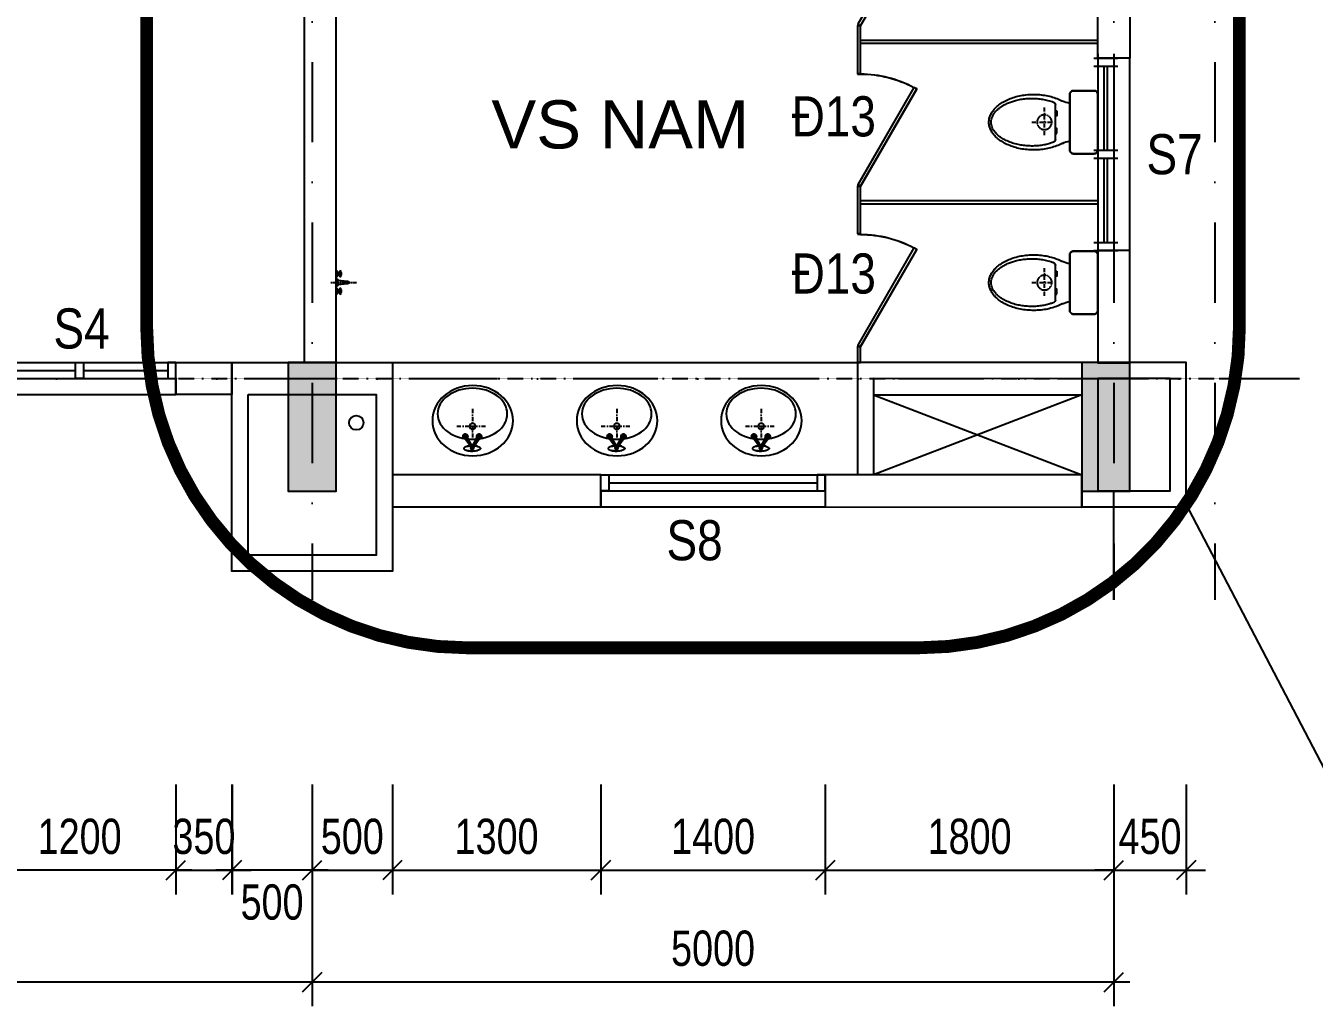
# Model space of a CAD drawing. Header units: millimetres. Extents: x -9574 to 115615, y -25569 to 161230.
# Drawn here: x 58874 to 66909, y -3911 to 2200 of the extents above; entities that cross this region are included whole.
import ezdxf

# ---------------------------------------------------------------- set-up
doc = ezdxf.new("R2010")
doc.units = ezdxf.units.MM
for name, pattern in [('KHOANH CT TM-T2-VS1 2$0$HIDDEN', [9.525, 6.35, -3.175]), ('luoi  H3$0$DASHDOT', [1, 0.5, -0.25, 0, -0.25]), ('luoi  H3$0$DASHDOT2', [0.5, 0.25, -0.125, 0, -0.125]), ('WC TT$0$DASHDOT', [1, 0.5, -0.25, 0, -0.25]), ('WC TT$0$DASHDOT2', [0.5, 0.25, -0.125, 0, -0.125]), ('WC TT$0$HIDDEN', [0.375, 0.25, -0.125])]:
    doc.linetypes.add(name, pattern=pattern)
for name, color, linetype in [('cot TT T1$0$COT1', 7, 'Continuous'), ('CUA3', 3, 'Continuous'), ('cuaTT T1$0$TEXTcuaT1', 2, 'Continuous'), ('dimTT T1$0$KICHTHUOC', 2, 'Continuous'), ('GAIN TT 1$0$TUONG6', 6, 'Continuous'), ('KHOANH CT TM-T2-VS1 2$0$GHICHU7', 7, 'Continuous'), ('KHOANH CT TM-T2-VS1 2$0$REC', 40, 'KHOANH CT TM-T2-VS1 2$0$HIDDEN'), ('luoi  H3$0$truc 3', 8, 'Continuous'), ('luoi  H3$0$TRUC9', 251, 'luoi  H3$0$DASHDOT'), ('text T1$0$textH3', 4, 'Continuous'), ('TT T1$0$03', 4, 'Continuous'), ('TT T1$0$CUA3', 3, 'Continuous'), ('TT T1$0$DODOC2', 7, 'Continuous'), ('TT T1$0$textH3', 4, 'Continuous'), ('TT T1$0$TUONG6', 6, 'Continuous'), ('WC TT$0$CUA3', 3, 'Continuous'), ('WC TT$0$HATCH', 8, 'Continuous'), ('WC TT$0$HATCH5', 5, 'Continuous'), ('WC TT$0$s-cua so', 165, 'Continuous'), ('WC TT$0$s-thiet bi', 43, 'Continuous'), ('WC TT$0$TBI241', 241, 'Continuous'), ('WC TT$0$TUONG6', 6, 'Continuous')]:
    doc.layers.add(name, color=color, linetype=linetype)
doc.styles.add('cuaTT T1$0$VNI-Helve-Condense', font='vhelvcn_0.ttf')
doc.styles.add('dimTT T1$1$VSIMPLEX.SHX', font='VSIMPLEX.SHX', dxfattribs={"width": 0.8})
doc.styles.add('text T1$0$VNI-HELVE', font='vhelven_0.ttf')
doc.dimstyles.new('dimTT T1$1$1-100', dxfattribs={"dimscale": 0, "dimtxt": 220, "dimasz": 120, "dimexe": 150, "dimexo": 300, "dimgap": 100, "dimtad": 1, "dimdec": 0, "dimzin": 0, "dimdsep": 46, "dimtxsty": 'dimTT T1$1$VSIMPLEX.SHX', "dimblk1": 'dimTT T1$1$_OBLIQUE', "dimblk2": 'dimTT T1$1$_OBLIQUE', "dimsah": 1, "dimcen": 0, "dimdle": 100, "dimclrd": 2, "dimclre": 2, "dimclrt": 4, "dimadec": 0, "dimazin": 0, "dimtfac": 1, "dimtdec": 0, "dimtix": 1, "dimtmove": 2, "dimatfit": 3, "dimfxl": 0, "dimtolj": 1, "dimtzin": 0, "dimlwd": -1, "dimlwe": -1, "dimarcsym": 0})

# ---------------------------------------------------------------- blocks, each defined once
blk = doc.blocks.new('luoi  H3')
at = {"layer": 'luoi  H3$0$truc 3', "linetype": 'luoi  H3$0$DASHDOT2', "ltscale": 2000}
for p, q in [((60660, 23976.2), (60660, -1379.3)), ((65660, 23976.2), (65660, -1379.3)), ((66290, 23976.2), (66290, -1379.3)), ((66816.3, 0), (-994.8, 0))]:
    blk.add_line(p, q, dxfattribs=at)
at = {"layer": 'luoi  H3$0$TRUC9', "ltscale": 2}
blk.add_line((66816.3, 0), (-994.8, 0), dxfattribs=at)
blk = doc.blocks.new('TT T1$0$CUA 1200')
at = {"layer": 'TT T1$0$CUA3'}
for p, q in [((230027.4, 244953.6), (228827.4, 244953.6)), ((230027.4, 244853.6), (230027.4, 244953.6)), ((230027.4, 244853.6), (228827.4, 244853.6)), ((230027.4, 244753.6), (228827.4, 244753.6)), ((229402.4, 244803.6), (228877.4, 244803.6)), ((229977.4, 244803.6), (229452.4, 244803.6))]:
    blk.add_line(p, q, dxfattribs=at)
blk.add_lwpolyline([(228827.4, 244853.6), (228827.4, 244953.6)], dxfattribs=at)
for points in [[(228827.4, 244753.6), (228877.4, 244753.6), (228877.4, 244853.6), (228827.4, 244853.6)], [(229452.4, 244753.6), (229402.4, 244753.6), (229402.4, 244853.6), (229452.4, 244853.6)], [(230027.4, 244753.6), (229977.4, 244753.6), (229977.4, 244853.6), (230027.4, 244853.6)]]:
    blk.add_lwpolyline(points, close=True, dxfattribs=at)
blk = doc.blocks.new('TT T1')
at = {"layer": 'TT T1$0$DODOC2', "ltscale": 2}
blk.add_circle((60935, -274.4), 45, dxfattribs=at)
at = {"layer": 'TT T1$0$textH3'}
blk.add_line((65660, -1379.3), (65660, -700), dxfattribs=at)
at = {"layer": 'TT T1$0$TUONG6'}
for points in [[(60810, 7800), (60610, 7800), (60610, 100), (60810, 100)], [(60160, -99.3), (59810, -99.3), (59810, 100.7), (60160, 100.7)]]:
    blk.add_lwpolyline(points, close=True, dxfattribs=at)
at = {"layer": 'TT T1$0$03', "rotation": 180}
blk.add_blockref('TT T1$0$CUA 1200', (288637.4, 244854.3), dxfattribs=at)
blk = doc.blocks.new('text T1')
at = {"layer": 'text T1$0$textH3', "style": 'text T1$0$VNI-HELVE'}
blk.add_text('VS NAM', height=300, dxfattribs=at).set_placement((61777.7, 1435))
blk = doc.blocks.new('GAIN TT 1')
at = {"layer": 'GAIN TT 1$0$TUONG6'}
for points in [[(60160, 100.9), (61160, 100.9), (61160, -1199.6), (60160, -1199.6)], [(65460, 100.4), (65460, -799.6), (66110, -799.6), (66110, 100.4)], [(65560, 0.4), (65560, -699.6), (66010, -699.6), (66010, 0.4)], [(60260, -99.1), (61060, -99.1), (61060, -1099.6), (60260, -1099.6)]]:
    blk.add_lwpolyline(points, close=True, dxfattribs=at)
blk = doc.blocks.new('cot TT T1$0$COTRET')
at = {"layer": 'cot TT T1$0$COT1'}
for points in [[(0, -19800), (300, -19800), (300, -20600), (0, -20600)], [(4950, -19800), (5250, -19800), (5250, -20600), (4950, -20600)]]:
    blk.add_hatch(color=256, dxfattribs=at).paths.add_polyline_path(points)
for points in [[(0, -19800), (300, -19800), (300, -20600), (0, -20600)], [(4950, -19800), (5250, -19800), (5250, -20600), (4950, -20600)]]:
    blk.add_lwpolyline(points, close=True, dxfattribs=at)
at = {"layer": 'cot TT T1$0$COT1', "ltscale": 2}
blk.add_point((0, -20600), dxfattribs=at)
blk = doc.blocks.new('cot TT T1')
at = {"layer": 'cot TT T1$0$COT1', "ltscale": 2, "extrusion": (0, 0, -1), "zscale": -1}
blk.add_blockref('cot TT T1$0$COTRET', (-65760, 19900), dxfattribs=at)
blk = doc.blocks.new('KHOANH CT TM-T2-VS1 2')
at = {"layer": 'KHOANH CT TM-T2-VS1 2$0$GHICHU7'}
blk.add_lwpolyline([(68588.8, -2850.4), (67190.5, -2850.3), (66105.1, -768.6)], dxfattribs=at)
at = {"layer": 'KHOANH CT TM-T2-VS1 2$0$REC', "ltscale": 100, "const_width": 80}
blk.add_lwpolyline([(61627.9, 9015.5), (64442.5, 9015.5, -0.414214), (66442.5, 7015.5), (66442.5, 322.6, -0.414214), (64442.5, -1677.4), (61627.9, -1677.4, -0.414214), (59627.9, 322.6), (59627.9, 7015.5, -0.414214)], format="xyb", close=True, dxfattribs=at)
blk = doc.blocks.new('dimTT T1$1$_OBLIQUE')
at = {"color": 0, "linetype": 'ByBlock'}
blk.add_line((-0.5, -0.5), (0.5, 0.5), dxfattribs=at)
blk = doc.blocks.new('*D2081')
at = {"layer": 'DEFPOINTS', "color": 0, "ltscale": 2}
for p in [(60160, -2228.6), (60660, -2228.6), (60160, -3064)]:
    blk.add_point(p, dxfattribs=at)
at = {"layer": 'dimTT T1$0$KICHTHUOC', "color": 2, "ltscale": 2}
for p, q in [((60160, -2528.6), (60160, -3214)), ((60660, -2528.6), (60660, -3214)), ((60760, -3064), (60060, -3064))]:
    blk.add_line(p, q, dxfattribs=at)
at = {"layer": 'dimTT T1$0$KICHTHUOC', "color": 2, "ltscale": 2, "xscale": 120, "yscale": 120, "zscale": 120, "rotation": 180}
blk.add_blockref('dimTT T1$1$_OBLIQUE', (60160, -3064), dxfattribs=at)
at = {"layer": 'dimTT T1$0$KICHTHUOC', "color": 2, "ltscale": 2, "xscale": 120, "yscale": 120, "zscale": 120}
blk.add_blockref('dimTT T1$1$_OBLIQUE', (60660, -3064), dxfattribs=at)
at = {"layer": 'dimTT T1$0$KICHTHUOC', "color": 4, "ltscale": 2, "insert": (60410, -3263.3), "char_height": 220, "attachment_point": 5, "style": 'dimTT T1$1$VSIMPLEX.SHX'}
blk.add_mtext('\\A1;500', dxfattribs=at)
blk = doc.blocks.new('*D2082')
at = {"layer": 'DEFPOINTS', "color": 0, "ltscale": 2}
for p in [(58610, -2228.6), (59810, -2228.6), (58610, -3064)]:
    blk.add_point(p, dxfattribs=at)
at = {"layer": 'dimTT T1$0$KICHTHUOC', "color": 2, "ltscale": 2}
for p, q in [((58610, -2528.6), (58610, -3214)), ((59810, -2528.6), (59810, -3214)), ((59910, -3064), (58510, -3064))]:
    blk.add_line(p, q, dxfattribs=at)
at = {"layer": 'dimTT T1$0$KICHTHUOC', "color": 2, "ltscale": 2, "xscale": 120, "yscale": 120, "zscale": 120, "rotation": 180}
blk.add_blockref('dimTT T1$1$_OBLIQUE', (58610, -3064), dxfattribs=at)
at = {"layer": 'dimTT T1$0$KICHTHUOC', "color": 2, "ltscale": 2, "xscale": 120, "yscale": 120, "zscale": 120}
blk.add_blockref('dimTT T1$1$_OBLIQUE', (59810, -3064), dxfattribs=at)
at = {"layer": 'dimTT T1$0$KICHTHUOC', "color": 4, "ltscale": 2, "insert": (59210, -2854), "char_height": 220, "attachment_point": 5, "style": 'dimTT T1$1$VSIMPLEX.SHX'}
blk.add_mtext('\\A1;1200', dxfattribs=at)
blk = doc.blocks.new('*D2103')
at = {"layer": 'DEFPOINTS', "color": 0, "ltscale": 2}
for p in [(59810.1, -2228.6), (60160.1, -2228.6), (60160.1, -3064)]:
    blk.add_point(p, dxfattribs=at)
at = {"layer": 'dimTT T1$0$KICHTHUOC', "color": 2, "ltscale": 2}
for p, q in [((59810.1, -2528.6), (59810.1, -3214)), ((60160.1, -2528.6), (60160.1, -3214)), ((59810.1, -3064), (59690.1, -3064)), ((59810.1, -3064), (60160.1, -3064)), ((60160.1, -3064), (60280.1, -3064))]:
    blk.add_line(p, q, dxfattribs=at)
at = {"layer": 'dimTT T1$0$KICHTHUOC', "color": 2, "ltscale": 2, "xscale": 120, "yscale": 120, "zscale": 120}
blk.add_blockref('dimTT T1$1$_OBLIQUE', (59810.1, -3064), dxfattribs=at)
at = {"layer": 'dimTT T1$0$KICHTHUOC', "color": 2, "ltscale": 2, "xscale": 120, "yscale": 120, "zscale": 120, "rotation": 180}
blk.add_blockref('dimTT T1$1$_OBLIQUE', (60160.1, -3064), dxfattribs=at)
at = {"layer": 'dimTT T1$0$KICHTHUOC', "color": 4, "ltscale": 2, "insert": (59985.1, -2854), "char_height": 220, "attachment_point": 5, "style": 'dimTT T1$1$VSIMPLEX.SHX'}
blk.add_mtext('\\A1;350', dxfattribs=at)
blk = doc.blocks.new('*D2104')
at = {"layer": 'DEFPOINTS', "color": 0, "ltscale": 2}
for p in [(60660.1, -2228.6), (61160.1, -2228.6), (61160.1, -3064)]:
    blk.add_point(p, dxfattribs=at)
at = {"layer": 'dimTT T1$0$KICHTHUOC', "color": 2, "ltscale": 2}
for p, q in [((60660.1, -2528.6), (60660.1, -3214)), ((61160.1, -2528.6), (61160.1, -3214)), ((60660.1, -3064), (60540.1, -3064)), ((60660.1, -3064), (61160.1, -3064)), ((61160.1, -3064), (61280.1, -3064))]:
    blk.add_line(p, q, dxfattribs=at)
at = {"layer": 'dimTT T1$0$KICHTHUOC', "color": 2, "ltscale": 2, "xscale": 120, "yscale": 120, "zscale": 120}
blk.add_blockref('dimTT T1$1$_OBLIQUE', (60660.1, -3064), dxfattribs=at)
at = {"layer": 'dimTT T1$0$KICHTHUOC', "color": 2, "ltscale": 2, "xscale": 120, "yscale": 120, "zscale": 120, "rotation": 180}
blk.add_blockref('dimTT T1$1$_OBLIQUE', (61160.1, -3064), dxfattribs=at)
at = {"layer": 'dimTT T1$0$KICHTHUOC', "color": 4, "ltscale": 2, "insert": (60910.1, -2854), "char_height": 220, "attachment_point": 5, "style": 'dimTT T1$1$VSIMPLEX.SHX'}
blk.add_mtext('\\A1;500', dxfattribs=at)
blk = doc.blocks.new('*D2105')
at = {"layer": 'DEFPOINTS', "color": 0, "ltscale": 2}
for p in [(61160.1, -2228.6), (62460.1, -2228.6), (62460.1, -3064)]:
    blk.add_point(p, dxfattribs=at)
at = {"layer": 'dimTT T1$0$KICHTHUOC', "color": 2, "ltscale": 2}
for p, q in [((61160.1, -2528.6), (61160.1, -3214)), ((62460.1, -2528.6), (62460.1, -3214)), ((61060.1, -3064), (62560.1, -3064))]:
    blk.add_line(p, q, dxfattribs=at)
at = {"layer": 'dimTT T1$0$KICHTHUOC', "color": 2, "ltscale": 2, "xscale": 120, "yscale": 120, "zscale": 120, "rotation": 180}
blk.add_blockref('dimTT T1$1$_OBLIQUE', (61160.1, -3064), dxfattribs=at)
at = {"layer": 'dimTT T1$0$KICHTHUOC', "color": 2, "ltscale": 2, "xscale": 120, "yscale": 120, "zscale": 120}
blk.add_blockref('dimTT T1$1$_OBLIQUE', (62460.1, -3064), dxfattribs=at)
at = {"layer": 'dimTT T1$0$KICHTHUOC', "color": 4, "ltscale": 2, "insert": (61810.1, -2854), "char_height": 220, "attachment_point": 5, "style": 'dimTT T1$1$VSIMPLEX.SHX'}
blk.add_mtext('\\A1;1300', dxfattribs=at)
blk = doc.blocks.new('*D2106')
at = {"layer": 'DEFPOINTS', "color": 0, "ltscale": 2}
for p in [(62460.1, -2228.6), (63860.1, -2228.6), (63860.1, -3064)]:
    blk.add_point(p, dxfattribs=at)
at = {"layer": 'dimTT T1$0$KICHTHUOC', "color": 2, "ltscale": 2}
for p, q in [((62460.1, -2528.6), (62460.1, -3214)), ((63860.1, -2528.6), (63860.1, -3214)), ((62360.1, -3064), (63960.1, -3064))]:
    blk.add_line(p, q, dxfattribs=at)
at = {"layer": 'dimTT T1$0$KICHTHUOC', "color": 2, "ltscale": 2, "xscale": 120, "yscale": 120, "zscale": 120, "rotation": 180}
blk.add_blockref('dimTT T1$1$_OBLIQUE', (62460.1, -3064), dxfattribs=at)
at = {"layer": 'dimTT T1$0$KICHTHUOC', "color": 2, "ltscale": 2, "xscale": 120, "yscale": 120, "zscale": 120}
blk.add_blockref('dimTT T1$1$_OBLIQUE', (63860.1, -3064), dxfattribs=at)
at = {"layer": 'dimTT T1$0$KICHTHUOC', "color": 4, "ltscale": 2, "insert": (63160.1, -2854), "char_height": 220, "attachment_point": 5, "style": 'dimTT T1$1$VSIMPLEX.SHX'}
blk.add_mtext('\\A1;1400', dxfattribs=at)
blk = doc.blocks.new('*D2107')
at = {"layer": 'DEFPOINTS', "color": 0, "ltscale": 2}
for p in [(63860.1, -2228.6), (65660, -2228.6), (65660, -3064)]:
    blk.add_point(p, dxfattribs=at)
at = {"layer": 'dimTT T1$0$KICHTHUOC', "color": 2, "ltscale": 2}
for p, q in [((63860.1, -2528.6), (63860.1, -3214)), ((65660, -2528.6), (65660, -3214)), ((63760.1, -3064), (65760, -3064))]:
    blk.add_line(p, q, dxfattribs=at)
at = {"layer": 'dimTT T1$0$KICHTHUOC', "color": 2, "ltscale": 2, "xscale": 120, "yscale": 120, "zscale": 120, "rotation": 180}
blk.add_blockref('dimTT T1$1$_OBLIQUE', (63860.1, -3064), dxfattribs=at)
at = {"layer": 'dimTT T1$0$KICHTHUOC', "color": 2, "ltscale": 2, "xscale": 120, "yscale": 120, "zscale": 120}
blk.add_blockref('dimTT T1$1$_OBLIQUE', (65660, -3064), dxfattribs=at)
at = {"layer": 'dimTT T1$0$KICHTHUOC', "color": 4, "ltscale": 2, "insert": (64760.1, -2854), "char_height": 220, "attachment_point": 5, "style": 'dimTT T1$1$VSIMPLEX.SHX'}
blk.add_mtext('\\A1;1800', dxfattribs=at)
blk = doc.blocks.new('*D2108')
at = {"layer": 'DEFPOINTS', "color": 0, "ltscale": 2}
for p in [(65660.1, -2228.6), (66110.1, -2228.6), (66110.1, -3064)]:
    blk.add_point(p, dxfattribs=at)
at = {"layer": 'dimTT T1$0$KICHTHUOC', "color": 2, "ltscale": 2}
for p, q in [((65660.1, -2528.6), (65660.1, -3214)), ((66110.1, -2528.6), (66110.1, -3214)), ((65660.1, -3064), (65540.1, -3064)), ((65660.1, -3064), (66110.1, -3064)), ((66110.1, -3064), (66230.1, -3064))]:
    blk.add_line(p, q, dxfattribs=at)
at = {"layer": 'dimTT T1$0$KICHTHUOC', "color": 2, "ltscale": 2, "xscale": 120, "yscale": 120, "zscale": 120}
blk.add_blockref('dimTT T1$1$_OBLIQUE', (65660.1, -3064), dxfattribs=at)
at = {"layer": 'dimTT T1$0$KICHTHUOC', "color": 2, "ltscale": 2, "xscale": 120, "yscale": 120, "zscale": 120, "rotation": 180}
blk.add_blockref('dimTT T1$1$_OBLIQUE', (66110.1, -3064), dxfattribs=at)
at = {"layer": 'dimTT T1$0$KICHTHUOC', "color": 4, "ltscale": 2, "insert": (65885.1, -2854), "char_height": 220, "attachment_point": 5, "style": 'dimTT T1$1$VSIMPLEX.SHX'}
blk.add_mtext('\\A1;450', dxfattribs=at)
blk = doc.blocks.new('*D2109')
at = {"layer": 'DEFPOINTS', "color": 0, "ltscale": 2}
for p in [(60660, -2228.6), (65660, -2228.6), (60660, -3761.4)]:
    blk.add_point(p, dxfattribs=at)
at = {"layer": 'dimTT T1$0$KICHTHUOC', "color": 2, "ltscale": 2}
for p, q in [((60660, -2528.6), (60660, -3911.4)), ((65660, -2528.6), (65660, -3911.4)), ((65760, -3761.4), (60560, -3761.4))]:
    blk.add_line(p, q, dxfattribs=at)
at = {"layer": 'dimTT T1$0$KICHTHUOC', "color": 2, "ltscale": 2, "xscale": 120, "yscale": 120, "zscale": 120, "rotation": 180}
blk.add_blockref('dimTT T1$1$_OBLIQUE', (60660, -3761.4), dxfattribs=at)
at = {"layer": 'dimTT T1$0$KICHTHUOC', "color": 2, "ltscale": 2, "xscale": 120, "yscale": 120, "zscale": 120}
blk.add_blockref('dimTT T1$1$_OBLIQUE', (65660, -3761.4), dxfattribs=at)
at = {"layer": 'dimTT T1$0$KICHTHUOC', "color": 4, "ltscale": 2, "insert": (63160, -3551.4), "char_height": 220, "attachment_point": 5, "style": 'dimTT T1$1$VSIMPLEX.SHX'}
blk.add_mtext('\\A1;5000', dxfattribs=at)
blk = doc.blocks.new('*D2110')
at = {"layer": 'DEFPOINTS', "color": 0, "ltscale": 2}
for p in [(55660, -2228.647251), (60660, -2228.647251), (55660, -3761.354552)]:
    blk.add_point(p, dxfattribs=at)
at = {"layer": 'dimTT T1$0$KICHTHUOC', "color": 2, "ltscale": 2}
for p, q in [((55660, -2528.647251), (55660, -3911.354552)), ((60660, -2528.647251), (60660, -3911.354552)), ((60760, -3761.354552), (55560, -3761.354552))]:
    blk.add_line(p, q, dxfattribs=at)
at = {"layer": 'dimTT T1$0$KICHTHUOC', "color": 2, "ltscale": 2, "xscale": 120, "yscale": 120, "zscale": 120, "rotation": 180}
blk.add_blockref('dimTT T1$1$_OBLIQUE', (55660, -3761.354552), dxfattribs=at)
at = {"layer": 'dimTT T1$0$KICHTHUOC', "color": 2, "ltscale": 2, "xscale": 120, "yscale": 120, "zscale": 120}
blk.add_blockref('dimTT T1$1$_OBLIQUE', (60660, -3761.354552), dxfattribs=at)
at = {"layer": 'dimTT T1$0$KICHTHUOC', "color": 4, "ltscale": 2, "insert": (58160, -3551.354552), "char_height": 220, "attachment_point": 5, "style": 'dimTT T1$1$VSIMPLEX.SHX'}
blk.add_mtext('\\A1;5000', dxfattribs=at)
blk = doc.blocks.new('cuaTT T1')
at = {"layer": 'cuaTT T1$0$TEXTcuaT1', "style": 'cuaTT T1$0$VNI-Helve-Condense'}
for s, p in [('Ñ13', (63650.5, 1510.4)), ('S7', (65862.8, 1274.3)), ('Ñ13', (63650.5, 530.8)), ('S4', (59046.6, 188.1)), ('S8', (62869.5, -1131.8))]:
    blk.add_text(s, height=250, dxfattribs=at).set_placement(p)
blk = doc.blocks.new('WC TT$0$VES-001')
at = {"layer": 'WC TT$0$s-thiet bi', "linetype": 'Continuous'}
for p, q in [((-4.6, -49.8), (-51.3, -113.1)), ((-3.1, -50.7), (-34.5, -122.8)), ((1.2, -50.7), (32.6, -122.8)), ((2.7, -49.8), (49.4, -113.1))]:
    blk.add_line(p, q, dxfattribs=at)
at = {"layer": 'WC TT$0$s-thiet bi'}
for p, q in [((-44.5, -110.6), (-7.3, -46.3)), ((0.4, -52.8), (-35.8, -115.6)), ((-0.9, -36.4), (-24.4, -77.2)), ((-24.4, -77.2), (-15.4, -81.7)), ((-15.4, -81.7), (3.8, -38.9)), ((13.6, -81.7), (-5.7, -38.9)), ((-1.8, -53.8), (-2.9, -53.8)), ((-2.3, -52.8), (33.9, -115.6)), ((-0.9, -36.4), (22.5, -77.2)), ((-0.1, -53.8), (1, -53.8)), ((42.6, -110.6), (5.4, -46.3)), ((22.5, -77.2), (13.6, -81.7))]:
    blk.add_line(p, q, dxfattribs=at)
at = {"layer": 'WC TT$0$s-thiet bi', "linetype": 'WC TT$0$DASHDOT2', "ltscale": 100}
for p, q in [((0.9, -284.9), (0.9, -99.5)), ((-94.7, -178.8), (89.4, -178.8))]:
    blk.add_line(p, q, dxfattribs=at)
at = {"layer": 'WC TT$0$s-thiet bi'}
blk.add_circle((0.9, -178.7), 18.6, dxfattribs=at)
for centre, radius, start, end in [((-1.7, -43.8), 7.5, 269.2246, 216.2304), ((-0.2, -43.8), 7.5, 323.7696, 270.7754), ((-40.2, -113.1), 5, 150, 330), ((38.3, -113.1), 5, 210, 30)]:
    blk.add_arc(centre, radius, start, end, dxfattribs=at)
at = {"layer": 'WC TT$0$s-thiet bi', "linetype": 'Continuous'}
for centre, radius, start, end in [((-42.9, -117.9), 14.4, 95.73048, 24.33947), ((-42.9, -117.9), 9.71, 150.03497, 330.03497), ((41, -117.9), 14.4, 155.66053, 84.26952), ((41, -117.9), 9.71, 209.96503, 29.96503)]:
    blk.add_arc(centre, radius, start, end, dxfattribs=at)
at = {"layer": 'WC TT$0$s-thiet bi'}
for centre, major_axis, ratio in [((2.1, -213.4), (-246.5, 0), 0.870968), ((0.5, -255.2), (-213.1, 0), 0.730535)]:
    blk.add_ellipse(centre, major_axis=major_axis, ratio=ratio, dxfattribs=at)
at = {"layer": 'WC TT$0$s-thiet bi', "linetype": 'Continuous', "extrusion": (0, 0, -1)}
for start_param, end_param in [(5.004405, 8.484676), (5.004405, 8.484676), (4.652194, 4.791119), (10.36488, 10.773522)]:
    blk.add_ellipse((0.6, -43.7), major_axis=(-53.4, 0), ratio=0.303272, start_param=start_param, end_param=end_param, dxfattribs=at)
at = {"layer": 'WC TT$0$s-thiet bi', "linetype": 'Continuous'}
for start_param, end_param in [(5.004405, 8.484676), (5.004405, 8.484676), (10.36488, 10.773522), (4.652194, 4.791119)]:
    blk.add_ellipse((-2.4, -43.7), major_axis=(53.4, 0), ratio=0.303272, start_param=start_param, end_param=end_param, dxfattribs=at)
blk = doc.blocks.new('WC TT$0$CS-1200')
for p, q in [((-25, 100), (1225, 100)), ((0, 125), (0, -25)), ((50, 125), (50, -25)), ((1150, 125), (1150, -25)), ((1200, 125), (1200, -25)), ((-25, 0), (1225, 0)), ((575, 60), (50, 60)), ((575, 40), (50, 40)), ((1150, 60), (625, 60)), ((1150, 40), (625, 40))]:
    blk.add_line(p, q)
for points in [[(575, 126.1), (575, -23.9)], [(625, 126.1), (625, -23.9)], [(625, 126.1), (625, -23.9)]]:
    blk.add_lwpolyline(points)
blk = doc.blocks.new('WC TT$0$cua 700')
at = {"layer": 'WC TT$0$s-cua so'}
for p, q in [((555030.9, -69321.6), (555010.9, -69321.6)), ((555030.9, -70021.6), (555010.9, -70021.6))]:
    blk.add_line(p, q, dxfattribs=at)
blk.add_lwpolyline([(555030.9, -69321.6), (555380.9, -69927.9), (555363.5, -69937.9), (555013.5, -69331.6)], close=True, dxfattribs=at)
blk.add_arc((555030.2, -69316.6), 705, 270.05352, 298.2174, dxfattribs=at)
blk = doc.blocks.new('WC TT$0$VES-012')
at = {"layer": 'WC TT$0$s-thiet bi'}
blk.add_line((-108.8, -269.8), (108.8, -269.8), dxfattribs=at)
at = {"layer": 'WC TT$0$s-thiet bi', "linetype": 'WC TT$0$DASHDOT', "ltscale": 50}
for p, q in [((0, -420), (0, -269.8)), ((-83, -339.2), (92.2, -339.2))]:
    blk.add_line(p, q, dxfattribs=at)
at = {"layer": 'WC TT$0$s-thiet bi'}
blk.add_lwpolyline([(-175, 0), (175, 0, -0.414214), (200, -25), (200, -154.1, -0.414214), (175, -179.1), (-175, -179.1, -0.414214), (-200, -154.1), (-200, -25, -0.414214)], format="xyb", close=True, dxfattribs=at)
at = {"layer": 'WC TT$0$s-thiet bi', "linetype": 'Continuous'}
blk.add_lwpolyline([(200, -25, 0.414214), (175, 0), (-175, 0, 0.414214), (-200, -25), (-200, -154.1, 0.414214), (-175, -179.1), (175, -179.1, 0.414214), (200, -154.1)], format="xyb", close=True, dxfattribs=at)
for points in [[(-72.5, -261.1), (-41, -261.1), (-41, -267.6), (-72.5, -267.6)], [(72.5, -261.1), (41, -261.1), (41, -267.6), (72.5, -267.6)]]:
    blk.add_lwpolyline(points, close=True, dxfattribs=at)
at = {"layer": 'WC TT$0$s-thiet bi', "linetype": 'WC TT$0$HIDDEN'}
blk.add_circle((0, -339.2), 46.9, dxfattribs=at)
at = {"layer": 'WC TT$0$s-thiet bi', "linetype": 'Continuous'}
for centre, start, end in [((-353.6, -126.4), 335.77902, 347.24966), ((353.6, -126.4), 192.75023, 204.22091)]:
    blk.add_arc(centre, 240.5, start, end, dxfattribs=at)
at = {"layer": 'WC TT$0$s-thiet bi'}
for centre, start, end in [((-108.8, -289.8), 90, 159.41443), ((108.8, -289.8), 20.58767, 90)]:
    blk.add_arc(centre, 20, start, end, dxfattribs=at)
for points, knots in [([(-134.2, -225.1), (-134.6, -225.7), (-134.9, -226.4), (-141, -238.1), (-146.2, -249.8), (-155.5, -274.5), (-159.6, -287.4), (-166.4, -314.1), (-169.2, -327.8), (-173.5, -355.9), (-174.9, -370.2), (-176.4, -399), (-176.5, -413.5), (-175.2, -442.3), (-173.9, -456.6), (-169.8, -484.8), (-167.2, -498.6), (-160.5, -525.4), (-156.5, -538.4), (-147.5, -563.3), (-142.3, -575.1), (-131, -597.4), (-124.9, -607.8), (-111.8, -627), (-104.8, -635.8), (-90.2, -651.5), (-82.7, -658.4), (-67.1, -670.4), (-59.1, -675.3), (-43, -683.4), (-34.8, -686.4), (-18.5, -690.5), (-10.3, -691.6), (6.2, -691.9), (14.4, -691.1), (30.8, -687.6), (38.9, -684.9), (55.1, -677.6), (63.1, -672.9), (78.8, -661.7), (86.5, -655.1), (101.2, -640), (108.3, -631.5), (121.7, -612.9), (128, -602.7), (139.6, -580.9), (144.9, -569.3), (154.4, -544.8), (158.6, -532), (165.7, -505.4), (168.6, -491.7), (173, -463.8), (174.6, -449.5), (176.3, -420.7), (176.5, -406.2), (175.5, -377.4), (174.2, -363.1), (170.4, -334.8), (167.9, -320.9), (161.4, -294), (157.6, -280.9), (148.7, -255.9), (143.6, -243.9), (136.8, -230.1), (135.5, -227.6), (134.2, -225.1)], [0.885217, 0.885217, 0.885217, 0.885217, 0.89404, 0.89404, 1.043047, 1.043047, 1.192053, 1.192053, 1.34106, 1.34106, 1.490067, 1.490067, 1.639073, 1.639073, 1.78808, 1.78808, 1.937087, 1.937087, 2.086093, 2.086093, 2.2351, 2.2351, 2.384107, 2.384107, 2.533113, 2.533113, 2.68212, 2.68212, 2.831127, 2.831127, 2.980133, 2.980133, 3.12914, 3.12914, 3.278147, 3.278147, 3.427153, 3.427153, 3.57616, 3.57616, 3.725166, 3.725166, 3.874173, 3.874173, 4.02318, 4.02318, 4.172186, 4.172186, 4.321193, 4.321193, 4.4702, 4.4702, 4.619206, 4.619206, 4.768213, 4.768213, 4.91722, 4.91722, 5.066226, 5.066226, 5.215233, 5.215233, 5.36424, 5.36424, 5.397971, 5.397971, 5.397971, 5.397971]), ([(-127.6, -282.7), (-128.3, -284.8), (-129.1, -286.9), (-132.4, -296.3), (-134.8, -303.8), (-139.9, -322), (-142.4, -332.9), (-146.5, -355.1), (-148.1, -366.5), (-150.4, -389.4), (-151, -401.1), (-151.4, -424.3), (-151.1, -436), (-149.6, -459.1), (-148.3, -470.6), (-144.9, -493.2), (-142.8, -504.3), (-137.2, -527.5), (-133.6, -539.7), (-125.3, -562.7), (-120.7, -573.7), (-110.6, -594.2), (-105.1, -603.8), (-94.5, -619.7), (-89.5, -626.3), (-79.3, -638.3), (-74.1, -643.7), (-65.2, -651.7), (-61.7, -654.6), (-54.6, -659.8), (-51.1, -662.2), (-42.4, -667.3), (-37.4, -669.8), (-27.4, -673.8), (-22.5, -675.3), (-12.7, -677.4), (-7.8, -678.1), (1.9, -678.4), (6.7, -678.2), (16.5, -676.8), (21.4, -675.6), (31.3, -672.4), (36.3, -670.4), (46.4, -665.2), (51.4, -662.1), (61.6, -654.7), (66.7, -650.5), (75.8, -641.9), (79.9, -637.6), (87.8, -628.3), (91.8, -623.3), (99.3, -612.6), (103, -606.9), (110.5, -594.1), (114.3, -586.9), (121.4, -571.9), (124.7, -564), (130.8, -547.6), (133.6, -539.1), (139.1, -519.9), (141.7, -509.1), (146, -486.9), (147.7, -475.5), (150.1, -452.6), (150.9, -440.9), (151.4, -417.6), (151.2, -405.9), (149.8, -382.7), (148.7, -371.1), (145.4, -348.5), (143.3, -337.3), (137.8, -313.9), (134.3, -301.7), (129.4, -287.6), (128.5, -285.2), (127.6, -282.7)], [1.044313, 1.044313, 1.044313, 1.044313, 1.071301, 1.071301, 1.164343, 1.164343, 1.291504, 1.291504, 1.418664, 1.418664, 1.545825, 1.545825, 1.672986, 1.672986, 1.800146, 1.800146, 1.927307, 1.927307, 2.075117, 2.075117, 2.222926, 2.222926, 2.370735, 2.370735, 2.492154, 2.492154, 2.613572, 2.613572, 2.693712, 2.693712, 2.773852, 2.773852, 2.88862, 2.88862, 3.003387, 3.003387, 3.118154, 3.118154, 3.232921, 3.232921, 3.347688, 3.347688, 3.462455, 3.462455, 3.577223, 3.577223, 3.69199, 3.69199, 3.786516, 3.786516, 3.881042, 3.881042, 3.975568, 3.975568, 4.081875, 4.081875, 4.188182, 4.188182, 4.294489, 4.294489, 4.421992, 4.421992, 4.549496, 4.549496, 4.676999, 4.676999, 4.804503, 4.804503, 4.932007, 4.932007, 5.05951, 5.05951, 5.207533, 5.207533, 5.238878, 5.238878, 5.238878, 5.238878])]:
    blk.add_open_spline(points, degree=3, knots=knots, dxfattribs=at)
blk = doc.blocks.new('WC TT$0$Voitam-01-MB')
for p, q in [((-33.8, 0), (-75, 0)), ((75, 0), (33.8, 0)), ((-41.1, -3.8), (-67.6, -3.8)), ((-60, -20.6), (-63.8, -20.6)), ((-60, -24.4), (-63.8, -24.4)), ((-61.6, -11.2), (-47.3, -11.2)), ((-48.8, -20.6), (-45, -20.6)), ((-48.8, -24.4), (-45, -24.4)), ((-15, -7.5), (-7.5, -67.5)), ((15, -7.5), (-15, -7.5)), ((7.5, -67.5), (15, -7.5)), ((67.6, -3.8), (41.1, -3.8)), ((48.8, -20.6), (45, -20.6)), ((48.8, -24.4), (45, -24.4)), ((47.2, -11.2), (61.5, -11.2)), ((60, -20.6), (63.8, -20.6)), ((60, -24.4), (63.8, -24.4))]:
    blk.add_line(p, q)
at = {"linetype": 'WC TT$0$DASHDOT2', "ltscale": 0.1}
for p, q in [((-54.4, 0), (-54.4, 6.8)), ((0, 38.7), (0, -124.7)), ((54.4, 0), (54.4, 6.8))]:
    blk.add_line(p, q, dxfattribs=at)
blk.add_lwpolyline([(22.5, 0), (-22.5, 0)])
for points in [[(-48.8, -15), (-48.8, -30), (-60, -30), (-60, -15)], [(60, -15), (60, -30), (48.8, -30), (48.8, -15)]]:
    blk.add_lwpolyline(points, close=True)
for centre in [(-67.5, -22.5), (-54.4, -22.5), (-41.2, -22.5), (41.2, -22.5), (54.4, -22.5), (67.5, -22.5)]:
    blk.add_circle(centre, 4.19)
for centre, radius, start, end in [((-80.6, -20.6), 21.4, 15.25512, 74.74488), ((-28.1, -20.6), 21.4, 105.2551, 164.7449), ((-11.9, 3.1), 11, 196.1502, 253.8498), ((0, -67.5), 7.5, 180, 0), ((11.9, 3.1), 11, 286.1502, 343.8498), ((28.1, -20.6), 21.4, 15.25512, 74.74488), ((80.6, -20.6), 21.4, 105.2551, 164.7449)]:
    blk.add_arc(centre, radius, start, end)
blk = doc.blocks.new('WC TT')
at = {"layer": 'WC TT$0$CUA3'}
for p, q in [((65760, 798.9), (65760, 1998.9)), ((62460, -599.6), (63860, -599.6)), ((62460, -699.6), (63860, -699.6)), ((62460, -699.6), (62460, -799.6)), ((62510, -649.6), (63810, -649.6)), ((62460, -799.6), (63860, -799.6))]:
    blk.add_line(p, q, dxfattribs=at)
for points in [[(62460, -599.6), (62510, -599.6), (62510, -699.6), (62460, -699.6)], [(63860, -599.6), (63810, -599.6), (63810, -699.6), (63860, -699.6)]]:
    blk.add_lwpolyline(points, close=True, dxfattribs=at)
blk.add_lwpolyline([(63860, -699.6), (63860, -799.6)], dxfattribs=at)
at = {"layer": 'WC TT$0$HATCH', "ltscale": 2}
for p, q in [((64160, -99.8), (65460, -99.8)), ((65460, -99.8), (64160, -599.2)), ((64160, -99.8), (65460, -599.2))]:
    blk.add_line(p, q, dxfattribs=at)
at = {"layer": 'WC TT$0$HATCH5', "ltscale": 2}
for p, q in [((65560, 2108.9), (64080, 2108.9)), ((65560, 2088.9), (64080, 2088.9)), ((65560, 1108.9), (64080, 1108.9)), ((65560, 1088.9), (64080, 1088.9)), ((61160, 100), (64060, 100)), ((61160, 100), (64060, 100))]:
    blk.add_line(p, q, dxfattribs=at)
for points in [[(64060, 1899.8), (64080, 1899.8), (64080, 2199.8), (64060, 2199.8)], [(64060, 1898.9), (64080, 1898.9), (64080, 2198.9), (64060, 2198.9)], [(64060, 904.7), (64080, 904.7), (64080, 1199.8), (64060, 1199.8)], [(64060, 903.9), (64080, 903.9), (64080, 1198.9), (64060, 1198.9)], [(64060, 100), (64080, 100), (64080, 199.8), (64060, 199.8)]]:
    blk.add_lwpolyline(points, close=True, dxfattribs=at)
at = {"layer": 'WC TT$0$TUONG6'}
for points in [[(60810, 7800), (60610, 7800), (60610, 100), (60810, 100)], [(65560, 1998.9), (65560, 3598.9), (65760, 3598.9), (65760, 1998.9)], [(65560, 798.9), (65560, 99.1), (65760, 99.1), (65760, 798.9)], [(61160, -799.6), (62460, -799.6), (62460, -599.6), (61160, -599.6)], [(63860, -599.6), (63860, -799.6), (65460, -800), (65460, -600)]]:
    blk.add_lwpolyline(points, close=True, dxfattribs=at)
for points in [[(65460, 100), (64060, 100.4), (64060, -599.6)], [(65460, 0), (64160, 0.4), (64160, -599.2)], [(64060, -799.6), (64060, -799.7)]]:
    blk.add_lwpolyline(points, dxfattribs=at)
at = {"layer": 'WC TT$0$CUA3', "xscale": -1, "rotation": 90}
blk.add_blockref('WC TT$0$CS-1200', (65660, 1998.9), dxfattribs=at)
at = {"layer": 'WC TT$0$HATCH5', "xscale": -1, "rotation": 180}
for p in [(-490950.9, -67122.7), (-490950.9, -68121.9), (-490950.9, -68122.7), (-490950.9, -69121.9), (-490950.9, -69122.7)]:
    blk.add_blockref('WC TT$0$cua 700', p, dxfattribs=at)
at = {"layer": 'WC TT$0$s-thiet bi'}
for name, p, xscale, yscale, zscale, rotation in [('WC TT$0$VES-012', (65560, 1598.9), -0.982204724336043, 0.982204724336043, 0.09822047244094491, 270), ('WC TT$0$VES-012', (65560, 598.9), -0.982204724336043, 0.982204724336043, 0.09822047244094491, 270), ('WC TT$0$VES-001', (61659.1, -479.3), -1.020472440868616, 1.020472440635785, 1.020472440944882, 180), ('WC TT$0$VES-001', (61659.1, -479.3), -1.020472440868616, 1.020472440635785, 1.020472440944882, 180), ('WC TT$0$VES-001', (62559.1, -479.3), -1.020472440868616, 1.020472440635785, 1.020472440944882, 180), ('WC TT$0$VES-001', (62559.1, -479.3), -1.020472440868616, 1.020472440635785, 1.020472440944882, 180), ('WC TT$0$VES-001', (63459.1, -479.3), -1.020472440868616, 1.020472440635785, 1.020472440944882, 180), ('WC TT$0$VES-001', (63459.1, -479.3), -1.020472440868616, 1.020472440635785, 1.020472440944882, 180)]:
    blk.add_blockref(name, p, dxfattribs=dict(at, xscale=xscale, yscale=yscale, zscale=zscale, rotation=rotation))
at = {"layer": 'WC TT$0$TBI241', "ltscale": 2, "xscale": -1, "rotation": 90}
for p in [(60813.1, 600), (60813.1, 599.1)]:
    blk.add_blockref('WC TT$0$Voitam-01-MB', p, dxfattribs=at)
blk = doc.blocks.new('dimTT T1')
at = {"layer": 'dimTT T1$0$KICHTHUOC', "ltscale": 2}
for base, p1, p2, picture, middle in [((55660, -3761.4), (60660, -2228.6), (55660, -2228.6), '*D2110', (58160, -3551.4)), ((58610, -3064), (59810, -2228.6), (58610, -2228.6), '*D2082', (59210, -2854)), ((60160.1, -3064), (59810.1, -2228.6), (60160.1, -2228.6), '*D2103', (59985.1, -2854)), ((61160.1, -3064), (60660.1, -2228.6), (61160.1, -2228.6), '*D2104', (60910.1, -2854)), ((62460.1, -3064), (61160.1, -2228.6), (62460.1, -2228.6), '*D2105', (61810.1, -2854)), ((63860.1, -3064), (62460.1, -2228.6), (63860.1, -2228.6), '*D2106', (63160.1, -2854)), ((65660, -3064), (63860.1, -2228.6), (65660, -2228.6), '*D2107', (64760.1, -2854)), ((66110.1, -3064), (65660.1, -2228.6), (66110.1, -2228.6), '*D2108', (65885.1, -2854))]:
    dim = blk.add_linear_dim(base=base, p1=p1, p2=p2, dimstyle='dimTT T1$1$1-100', override={"dimscale": 1}, dxfattribs=at)
    dim.commit()
    dim.dimension.update_dxf_attribs({"geometry": picture, "text_midpoint": middle})
dim = blk.add_linear_dim(base=(60160, -3064), p1=(60660, -2228.6), p2=(60160, -2228.6), dimstyle='dimTT T1$1$1-100', override={"dimscale": 1}, dxfattribs=at)
dim.commit()
dim.dimension.update_dxf_attribs({"geometry": '*D2081', "text_midpoint": (60410, -3263.3), "dimtype": 160})
dim = blk.add_aligned_dim(p1=(65660, -2228.6), p2=(60660, -2228.6), distance=1532.7, dimstyle='dimTT T1$1$1-100', override={"dimscale": 1}, dxfattribs=at)
dim.commit()
dim.dimension.update_dxf_attribs({"geometry": '*D2109', "text_midpoint": (63160, -3551.4)})

msp = doc.modelspace()

# ---------------------------------------------------------------- block references
for name in ['TT T1', 'cot TT T1', 'luoi  H3', 'KHOANH CT TM-T2-VS1 2', 'dimTT T1', 'GAIN TT 1', 'cuaTT T1', 'WC TT']:
    msp.add_blockref(name, (0, 0))
at = {"layer": 'CUA3'}
msp.add_blockref('text T1', (0, 0), dxfattribs=at)

doc.saveas('drawing.dxf')
